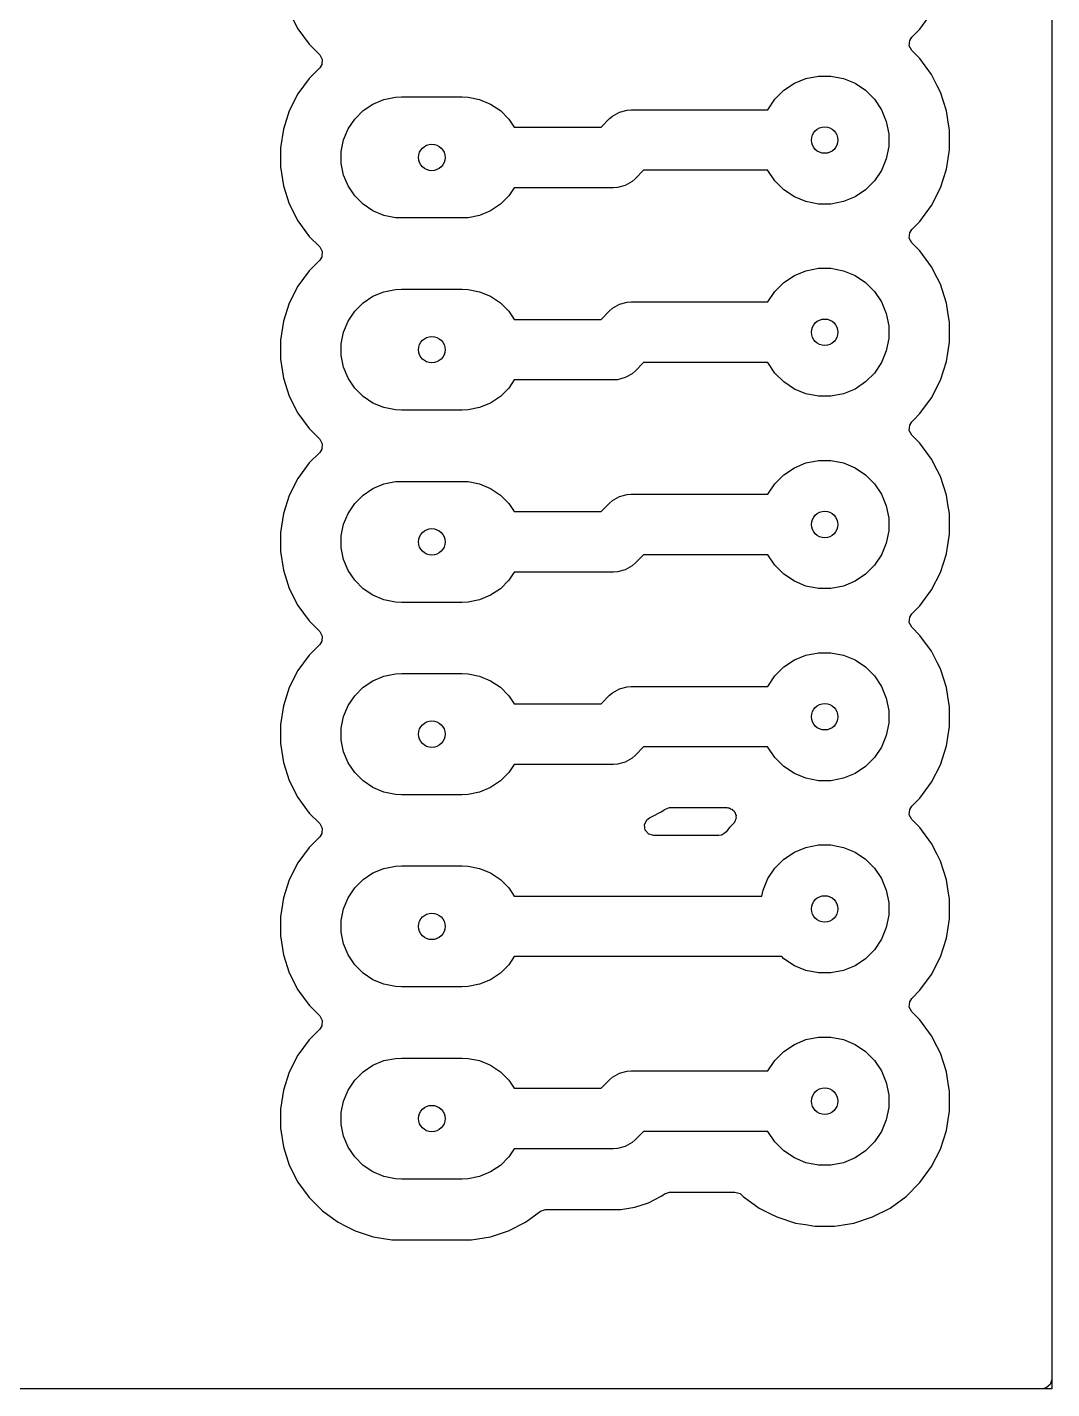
# Model space of a CAD drawing. Extents: x 109.5 to 137, y -107 to -69.5.
# Drawn here: x 123.47 to 137, y -107 to -89.01 of the extents above; entities that cross this region are included whole.
import ezdxf

# ---------------------------------------------------------------- set-up
doc = ezdxf.new("R2010")
doc.units = 0
doc.layers.add('BLACK', color=7, linetype='CONTINUOUS')

msp = doc.modelspace()

# ---------------------------------------------------------------- linework, layer by layer
at = {"layer": 'BLACK', "linetype": 'CONTINUOUS'}
for p, q in [((137, -69.5), (137, -107)), ((137, -69.624), (137, -106.876)), ((126.92676, -88.804383), (127.041132, -89.028848)), ((135.258931, -89.035229), (135.411634, -88.825051)), ((127.041132, -89.028848), (127.189201, -89.232649)), ((135.188473, -89.105687), (135.258931, -89.035229)), ((127.189201, -89.232649), (127.189205, -89.232654)), ((127.189205, -89.232654), (127.32887, -89.372319)), ((135.118356, -89.256358), (135.12334, -89.186666)), ((135.12334, -89.186666), (135.151841, -89.142319)), ((135.151841, -89.142319), (135.188473, -89.105687)), ((127.32887, -89.372319), (127.362355, -89.433642)), ((135.151841, -89.317681), (135.118356, -89.256358)), ((135.258931, -89.424771), (135.151841, -89.317681)), ((127.32887, -89.547681), (127.189205, -89.687345)), ((127.357371, -89.503334), (127.32887, -89.547681)), ((127.362355, -89.433642), (127.357371, -89.503334)), ((135.411634, -89.634949), (135.258931, -89.424771)), ((127.189201, -89.68735), (127.041132, -89.891151)), ((127.189205, -89.687345), (127.189201, -89.68735)), ((133.460766, -89.842941), (133.599313, -89.750367)), ((133.599313, -89.750367), (133.753258, -89.686601)), ((133.753258, -89.686601), (133.916685, -89.654093)), ((133.916685, -89.654093), (134.083315, -89.654093)), ((134.083315, -89.654093), (134.246742, -89.686601)), ((134.246742, -89.686601), (134.400687, -89.750367)), ((134.400687, -89.750367), (134.539234, -89.842941)), ((135.486787, -89.782445), (135.411634, -89.634949)), ((127.041132, -89.891151), (126.92676, -90.115616)), ((128.177772, -89.964448), (128.331586, -89.933852)), ((128.331586, -89.933852), (128.41, -89.93)), ((128.41, -89.93), (129.21, -89.93)), ((129.21, -89.93), (129.288414, -89.933852)), ((129.288414, -89.933852), (129.442228, -89.964448)), ((133.342941, -89.960766), (133.460766, -89.842941)), ((134.539234, -89.842941), (134.657059, -89.960766)), ((135.529577, -89.866423), (135.486787, -89.782445)), ((135.529577, -89.866425), (135.529577, -89.866423)), ((135.529579, -89.866428), (135.529577, -89.866425)), ((135.60986, -90.113507), (135.529579, -89.866428)), ((126.92676, -90.115616), (126.84891, -90.355214)), ((127.791592, -90.222485), (127.902485, -90.111592)), ((127.902485, -90.111592), (128.032883, -90.024463)), ((128.032883, -90.024463), (128.177772, -89.964448)), ((129.442228, -89.964448), (129.587117, -90.024463)), ((129.587117, -90.024463), (129.717515, -90.111592)), ((129.717515, -90.111592), (129.828408, -90.222485)), ((131.198195, -90.182659), (131.288626, -90.130448)), ((131.288626, -90.130448), (131.38949, -90.103422)), ((131.38949, -90.103422), (131.4417, -90.1)), ((131.4417, -90.1), (133.250082, -90.1)), ((133.250082, -90.1), (133.250367, -90.099313)), ((133.250367, -90.099313), (133.342941, -89.960766)), ((134.657059, -89.960766), (134.749633, -90.099313)), ((134.749633, -90.099313), (134.813399, -90.253258)), ((135.628947, -90.234021), (135.60986, -90.113507)), ((127.704463, -90.352883), (127.791592, -90.222485)), ((129.828408, -90.222485), (129.900247, -90.33)), ((131.046014, -90.33), (131.158857, -90.217157)), ((131.158857, -90.217157), (131.198195, -90.182659)), ((134.813399, -90.253258), (134.845907, -90.416685)), ((135.6505, -90.370097), (135.628947, -90.234021)), ((126.84891, -90.355214), (126.8095, -90.604038)), ((127.644448, -90.497772), (127.704463, -90.352883)), ((129.900247, -90.33), (131.046014, -90.33)), ((134.845907, -90.416685), (134.845907, -90.583315)), ((135.6505, -90.629902), (135.6505, -90.370097)), ((126.8095, -90.604038), (126.8095, -90.855961)), ((127.613852, -90.651586), (127.644448, -90.497772)), ((127.613852, -90.808414), (127.613852, -90.651586)), ((134.845907, -90.583315), (134.813399, -90.746742)), ((135.632539, -90.743298), (135.6505, -90.629902)), ((127.644448, -90.962228), (127.613852, -90.808414)), ((134.813399, -90.746742), (134.749633, -90.900687)), ((135.60986, -90.886493), (135.632539, -90.743298)), ((126.8095, -90.855961), (126.84891, -91.104785)), ((127.704463, -91.107117), (127.644448, -90.962228)), ((131.494543, -91.012843), (131.455205, -91.047341)), ((131.607386, -90.9), (131.494543, -91.012843)), ((133.250082, -90.9), (131.607386, -90.9)), ((133.250367, -90.900687), (133.250082, -90.9)), ((133.342941, -91.039234), (133.250367, -90.900687)), ((134.749633, -90.900687), (134.657059, -91.039234)), ((135.529579, -91.133572), (135.60986, -90.886493)), ((126.84891, -91.104785), (126.92676, -91.344383)), ((127.791592, -91.237515), (127.704463, -91.107117)), ((129.900247, -91.13), (129.828408, -91.237515)), ((131.2117, -91.13), (129.900247, -91.13)), ((131.26391, -91.126578), (131.2117, -91.13)), ((131.364774, -91.099552), (131.26391, -91.126578)), ((131.455205, -91.047341), (131.364774, -91.099552)), ((133.460766, -91.157059), (133.342941, -91.039234)), ((133.599313, -91.249633), (133.460766, -91.157059)), ((134.539234, -91.157059), (134.400687, -91.249633)), ((134.657059, -91.039234), (134.539234, -91.157059)), ((135.411634, -91.365051), (135.529579, -91.133572)), ((126.92676, -91.344383), (127.041132, -91.568848)), ((127.902485, -91.348408), (127.791592, -91.237515)), ((128.032883, -91.435537), (127.902485, -91.348408)), ((129.717515, -91.348408), (129.587117, -91.435537)), ((129.828408, -91.237515), (129.717515, -91.348408)), ((133.753258, -91.313399), (133.599313, -91.249633)), ((133.916685, -91.345907), (133.753258, -91.313399)), ((134.083315, -91.345907), (133.916685, -91.345907)), ((134.246742, -91.313399), (134.083315, -91.345907)), ((134.400687, -91.249633), (134.246742, -91.313399)), ((135.258931, -91.575229), (135.411634, -91.365051)), ((127.041132, -91.568848), (127.189201, -91.772649)), ((128.177772, -91.495552), (128.032883, -91.435537)), ((128.331586, -91.526148), (128.177772, -91.495552)), ((128.41, -91.53), (128.331586, -91.526148)), ((129.21, -91.53), (128.41, -91.53)), ((129.288414, -91.526148), (129.21, -91.53)), ((129.442228, -91.495552), (129.288414, -91.526148)), ((129.587117, -91.435537), (129.442228, -91.495552)), ((135.118356, -91.796358), (135.12334, -91.726666)), ((135.12334, -91.726666), (135.151841, -91.682319)), ((135.151841, -91.682319), (135.186423, -91.647737)), ((135.186423, -91.647737), (135.258931, -91.575229)), ((127.189201, -91.772649), (127.189205, -91.772654)), ((127.189205, -91.772654), (127.32887, -91.912319)), ((127.32887, -91.912319), (127.362355, -91.973642)), ((135.151841, -91.857681), (135.118356, -91.796358)), ((135.258931, -91.964771), (135.151841, -91.857681)), ((127.32887, -92.087681), (127.189205, -92.227345)), ((127.357371, -92.043334), (127.32887, -92.087681)), ((127.362355, -91.973642), (127.357371, -92.043334)), ((135.411634, -92.174949), (135.258931, -91.964771)), ((127.189201, -92.22735), (127.041132, -92.431151)), ((127.189205, -92.227345), (127.189201, -92.22735)), ((133.460766, -92.382941), (133.599313, -92.290367)), ((133.599313, -92.290367), (133.753258, -92.226601)), ((133.753258, -92.226601), (133.916685, -92.194093)), ((133.916685, -92.194093), (134.083315, -92.194093)), ((134.083315, -92.194093), (134.246742, -92.226601)), ((134.246742, -92.226601), (134.400687, -92.290367)), ((134.400687, -92.290367), (134.539234, -92.382941)), ((135.486787, -92.322445), (135.411634, -92.174949)), ((127.041132, -92.431151), (126.92676, -92.655616)), ((128.331586, -92.473852), (128.41, -92.47)), ((128.41, -92.47), (129.21, -92.47)), ((129.21, -92.47), (129.288414, -92.473852)), ((133.342941, -92.500766), (133.460766, -92.382941)), ((134.539234, -92.382941), (134.657059, -92.500766)), ((135.529577, -92.406423), (135.486787, -92.322445)), ((135.529577, -92.406425), (135.529577, -92.406423)), ((135.529579, -92.406428), (135.529577, -92.406425)), ((135.60986, -92.653507), (135.529579, -92.406428)), ((127.902485, -92.651592), (128.032883, -92.564463)), ((128.032883, -92.564463), (128.177772, -92.504448)), ((128.177772, -92.504448), (128.331586, -92.473852)), ((129.288414, -92.473852), (129.442228, -92.504448)), ((129.442228, -92.504448), (129.587117, -92.564463)), ((129.587117, -92.564463), (129.717515, -92.651592)), ((131.288626, -92.670448), (131.38949, -92.643422)), ((131.38949, -92.643422), (131.4417, -92.64)), ((131.4417, -92.64), (133.250082, -92.64)), ((133.250082, -92.64), (133.250367, -92.639313)), ((133.250367, -92.639313), (133.342941, -92.500766)), ((134.657059, -92.500766), (134.749633, -92.639313)), ((134.749633, -92.639313), (134.813399, -92.793258)), ((126.92676, -92.655616), (126.84891, -92.895214)), ((127.704463, -92.892883), (127.791592, -92.762485)), ((127.791592, -92.762485), (127.902485, -92.651592)), ((129.717515, -92.651592), (129.828408, -92.762485)), ((129.828408, -92.762485), (129.900247, -92.87)), ((131.046014, -92.87), (131.158857, -92.757157)), ((131.158857, -92.757157), (131.198195, -92.722659)), ((131.198195, -92.722659), (131.288626, -92.670448)), ((134.813399, -92.793258), (134.845907, -92.956685)), ((135.628947, -92.774021), (135.60986, -92.653507)), ((135.6505, -92.910097), (135.628947, -92.774021)), ((126.84891, -92.895214), (126.8095, -93.144038)), ((127.644448, -93.037772), (127.704463, -92.892883)), ((129.900247, -92.87), (131.046014, -92.87)), ((134.845907, -92.956685), (134.845907, -93.123315)), ((135.6505, -93.169902), (135.6505, -92.910097)), ((126.8095, -93.144038), (126.8095, -93.395961)), ((127.613852, -93.191586), (127.644448, -93.037772)), ((134.845907, -93.123315), (134.813399, -93.286742)), ((135.632539, -93.283298), (135.6505, -93.169902)), ((127.613852, -93.348414), (127.613852, -93.191586)), ((127.644448, -93.502228), (127.613852, -93.348414)), ((134.813399, -93.286742), (134.749633, -93.440687)), ((135.60986, -93.426493), (135.632539, -93.283298)), ((126.8095, -93.395961), (126.84891, -93.644785)), ((127.704463, -93.647117), (127.644448, -93.502228)), ((131.607386, -93.44), (131.494543, -93.552843)), ((133.250082, -93.44), (131.607386, -93.44)), ((133.250367, -93.440687), (133.250082, -93.44)), ((133.342941, -93.579234), (133.250367, -93.440687)), ((134.749633, -93.440687), (134.657059, -93.579234)), ((135.529579, -93.673572), (135.60986, -93.426493)), ((126.84891, -93.644785), (126.92676, -93.884383)), ((127.791592, -93.777515), (127.704463, -93.647117)), ((129.900247, -93.67), (129.828408, -93.777515)), ((131.2117, -93.67), (129.900247, -93.67)), ((131.26391, -93.666578), (131.2117, -93.67)), ((131.364774, -93.639552), (131.26391, -93.666578)), ((131.455205, -93.587341), (131.364774, -93.639552)), ((131.494543, -93.552843), (131.455205, -93.587341)), ((133.460766, -93.697059), (133.342941, -93.579234)), ((133.599313, -93.789633), (133.460766, -93.697059)), ((134.539234, -93.697059), (134.400687, -93.789633)), ((134.657059, -93.579234), (134.539234, -93.697059)), ((135.411634, -93.905051), (135.529579, -93.673572)), ((126.92676, -93.884383), (127.041132, -94.108848)), ((127.902485, -93.888408), (127.791592, -93.777515)), ((128.032883, -93.975537), (127.902485, -93.888408)), ((129.717515, -93.888408), (129.587117, -93.975537)), ((129.828408, -93.777515), (129.717515, -93.888408)), ((133.753258, -93.853399), (133.599313, -93.789633)), ((133.916685, -93.885907), (133.753258, -93.853399)), ((134.083315, -93.885907), (133.916685, -93.885907)), ((134.246742, -93.853399), (134.083315, -93.885907)), ((134.400687, -93.789633), (134.246742, -93.853399)), ((135.258931, -94.115229), (135.411634, -93.905051)), ((128.177772, -94.035552), (128.032883, -93.975537)), ((128.331586, -94.066148), (128.177772, -94.035552)), ((128.41, -94.07), (128.331586, -94.066148)), ((129.21, -94.07), (128.41, -94.07)), ((129.288414, -94.066148), (129.21, -94.07)), ((129.442228, -94.035552), (129.288414, -94.066148)), ((129.587117, -93.975537), (129.442228, -94.035552)), ((127.041132, -94.108848), (127.189201, -94.312649)), ((135.118356, -94.336358), (135.12334, -94.266666)), ((135.12334, -94.266666), (135.151841, -94.222319)), ((135.151841, -94.222319), (135.174638, -94.199522)), ((135.174638, -94.199522), (135.258931, -94.115229)), ((127.189201, -94.312649), (127.189205, -94.312654)), ((127.189205, -94.312654), (127.32887, -94.452319)), ((135.151841, -94.397681), (135.118356, -94.336358)), ((135.258931, -94.504771), (135.151841, -94.397681)), ((127.32887, -94.627681), (127.189205, -94.767345)), ((127.32887, -94.452319), (127.362355, -94.513642)), ((127.357371, -94.583334), (127.32887, -94.627681)), ((127.362355, -94.513642), (127.357371, -94.583334)), ((135.411634, -94.714949), (135.258931, -94.504771)), ((127.189201, -94.76735), (127.041132, -94.971151)), ((127.189205, -94.767345), (127.189201, -94.76735)), ((133.599313, -94.830367), (133.753258, -94.766601)), ((133.753258, -94.766601), (133.916685, -94.734093)), ((133.916685, -94.734093), (134.083315, -94.734093)), ((134.083315, -94.734093), (134.246742, -94.766601)), ((134.246742, -94.766601), (134.400687, -94.830367)), ((135.486787, -94.862445), (135.411634, -94.714949)), ((127.041132, -94.971151), (126.92676, -95.195616)), ((133.342941, -95.040766), (133.460766, -94.922941)), ((133.460766, -94.922941), (133.599313, -94.830367)), ((134.400687, -94.830367), (134.539234, -94.922941)), ((134.539234, -94.922941), (134.657059, -95.040766)), ((135.529577, -94.946423), (135.486787, -94.862445)), ((135.529577, -94.946425), (135.529577, -94.946423)), ((135.529579, -94.946428), (135.529577, -94.946425)), ((135.60986, -95.193507), (135.529579, -94.946428)), ((127.902485, -95.191592), (128.032883, -95.104463)), ((128.032883, -95.104463), (128.177772, -95.044448)), ((128.177772, -95.044448), (128.331586, -95.013852)), ((128.331586, -95.013852), (128.41, -95.01)), ((128.41, -95.01), (129.21, -95.01)), ((129.21, -95.01), (129.288414, -95.013852)), ((129.288414, -95.013852), (129.442228, -95.044448)), ((129.442228, -95.044448), (129.587117, -95.104463)), ((129.587117, -95.104463), (129.717515, -95.191592)), ((133.250367, -95.179313), (133.342941, -95.040766)), ((134.657059, -95.040766), (134.749633, -95.179313)), ((126.92676, -95.195616), (126.84891, -95.435214)), ((127.704463, -95.432883), (127.791592, -95.302485)), ((127.791592, -95.302485), (127.902485, -95.191592)), ((129.717515, -95.191592), (129.828408, -95.302485)), ((129.828408, -95.302485), (129.900247, -95.41)), ((131.046014, -95.41), (131.158857, -95.297157)), ((131.158857, -95.297157), (131.198195, -95.262659)), ((131.198195, -95.262659), (131.288626, -95.210448)), ((131.288626, -95.210448), (131.38949, -95.183422)), ((131.38949, -95.183422), (131.4417, -95.18)), ((131.4417, -95.18), (133.250082, -95.18)), ((133.250082, -95.18), (133.250367, -95.179313)), ((134.749633, -95.179313), (134.813399, -95.333258)), ((134.813399, -95.333258), (134.845907, -95.496685)), ((135.628947, -95.314021), (135.60986, -95.193507)), ((135.648143, -95.435214), (135.628947, -95.314021)), ((126.84891, -95.435214), (126.8095, -95.684038)), ((127.644448, -95.577772), (127.704463, -95.432883)), ((129.900247, -95.41), (131.046014, -95.41)), ((134.845907, -95.496685), (134.845907, -95.663315)), ((135.6505, -95.450097), (135.648143, -95.435214)), ((135.6505, -95.709902), (135.6505, -95.450097)), ((126.8095, -95.684038), (126.8095, -95.935961)), ((127.613852, -95.731586), (127.644448, -95.577772)), ((134.845907, -95.663315), (134.813399, -95.826742)), ((127.613852, -95.888414), (127.613852, -95.731586)), ((127.644448, -96.042228), (127.613852, -95.888414)), ((134.813399, -95.826742), (134.749633, -95.980687)), ((135.610192, -95.964394), (135.632539, -95.823298)), ((135.632539, -95.823298), (135.6505, -95.709902)), ((126.8095, -95.935961), (126.84891, -96.184785)), ((127.704463, -96.187117), (127.644448, -96.042228)), ((131.607386, -95.98), (131.494543, -96.092843)), ((133.250082, -95.98), (131.607386, -95.98)), ((133.250367, -95.980687), (133.250082, -95.98)), ((133.342941, -96.119234), (133.250367, -95.980687)), ((134.749633, -95.980687), (134.657059, -96.119234)), ((135.529579, -96.213572), (135.60986, -95.966493)), ((135.60986, -95.966493), (135.610192, -95.964394)), ((126.84891, -96.184785), (126.92676, -96.424383)), ((127.791592, -96.317515), (127.704463, -96.187117)), ((129.900247, -96.21), (129.828408, -96.317515)), ((131.2117, -96.21), (129.900247, -96.21)), ((131.26391, -96.206578), (131.2117, -96.21)), ((131.364774, -96.179552), (131.26391, -96.206578)), ((131.455205, -96.127341), (131.364774, -96.179552)), ((131.494543, -96.092843), (131.455205, -96.127341)), ((133.460766, -96.237059), (133.342941, -96.119234)), ((133.599313, -96.329633), (133.460766, -96.237059)), ((134.539234, -96.237059), (134.400687, -96.329633)), ((134.657059, -96.119234), (134.539234, -96.237059)), ((135.411634, -96.445051), (135.529579, -96.213572)), ((126.92676, -96.424383), (127.041132, -96.648848)), ((127.902485, -96.428408), (127.791592, -96.317515)), ((128.032883, -96.515537), (127.902485, -96.428408)), ((129.717515, -96.428408), (129.587117, -96.515537)), ((129.828408, -96.317515), (129.717515, -96.428408)), ((133.753258, -96.393399), (133.599313, -96.329633)), ((133.916685, -96.425907), (133.753258, -96.393399)), ((134.083315, -96.425907), (133.916685, -96.425907)), ((134.246742, -96.393399), (134.083315, -96.425907)), ((134.400687, -96.329633), (134.246742, -96.393399)), ((128.177772, -96.575552), (128.032883, -96.515537)), ((128.331586, -96.606148), (128.177772, -96.575552)), ((128.41, -96.61), (128.331586, -96.606148)), ((129.288414, -96.606148), (129.21, -96.61)), ((129.442228, -96.575552), (129.288414, -96.606148)), ((129.587117, -96.515537), (129.442228, -96.575552)), ((135.258931, -96.655229), (135.411634, -96.445051)), ((127.041132, -96.648848), (127.189201, -96.852649)), ((129.21, -96.61), (128.41, -96.61)), ((135.12334, -96.806666), (135.151841, -96.762319)), ((135.151841, -96.762319), (135.258931, -96.655229)), ((127.189201, -96.852649), (127.189205, -96.852654)), ((127.189205, -96.852654), (127.32887, -96.992319)), ((135.118356, -96.876358), (135.12334, -96.806666)), ((135.151841, -96.937681), (135.118356, -96.876358)), ((135.258931, -97.044771), (135.151841, -96.937681)), ((127.32887, -96.992319), (127.362355, -97.053642)), ((127.357371, -97.123334), (127.32887, -97.167681)), ((127.362355, -97.053642), (127.357371, -97.123334)), ((135.411634, -97.254949), (135.258931, -97.044771)), ((127.189201, -97.30735), (127.041132, -97.511151)), ((127.189205, -97.307345), (127.189201, -97.30735)), ((127.32887, -97.167681), (127.189205, -97.307345)), ((133.599313, -97.370367), (133.753258, -97.306601)), ((133.753258, -97.306601), (133.916685, -97.274093)), ((133.916685, -97.274093), (134.083315, -97.274093)), ((134.083315, -97.274093), (134.246742, -97.306601)), ((134.246742, -97.306601), (134.400687, -97.370367)), ((135.486787, -97.402445), (135.411634, -97.254949)), ((133.342941, -97.580766), (133.460766, -97.462941)), ((133.460766, -97.462941), (133.599313, -97.370367)), ((134.400687, -97.370367), (134.539234, -97.462941)), ((134.539234, -97.462941), (134.657059, -97.580766)), ((135.529577, -97.486423), (135.486787, -97.402445)), ((135.529577, -97.486425), (135.529577, -97.486423)), ((135.529579, -97.486428), (135.529577, -97.486425)), ((135.60986, -97.733507), (135.529579, -97.486428)), ((127.041132, -97.511151), (126.92676, -97.735616)), ((127.902485, -97.731592), (128.032883, -97.644463)), ((128.032883, -97.644463), (128.177772, -97.584448)), ((128.177772, -97.584448), (128.331586, -97.553852)), ((128.331586, -97.553852), (128.41, -97.55)), ((128.41, -97.55), (129.21, -97.55)), ((129.21, -97.55), (129.288414, -97.553852)), ((129.288414, -97.553852), (129.442228, -97.584448)), ((129.442228, -97.584448), (129.587117, -97.644463)), ((129.587117, -97.644463), (129.717515, -97.731592)), ((133.250367, -97.719313), (133.342941, -97.580766)), ((134.657059, -97.580766), (134.749633, -97.719313)), ((126.92676, -97.735616), (126.84891, -97.975214)), ((127.704463, -97.972883), (127.791592, -97.842485)), ((127.791592, -97.842485), (127.902485, -97.731592)), ((129.717515, -97.731592), (129.828408, -97.842485)), ((129.828408, -97.842485), (129.900247, -97.95)), ((131.046014, -97.95), (131.158857, -97.837157)), ((131.158857, -97.837157), (131.198195, -97.802659)), ((131.198195, -97.802659), (131.288626, -97.750448)), ((131.288626, -97.750448), (131.38949, -97.723422)), ((131.38949, -97.723422), (131.4417, -97.72)), ((131.4417, -97.72), (133.250082, -97.72)), ((133.250082, -97.72), (133.250367, -97.719313)), ((134.749633, -97.719313), (134.813399, -97.873258)), ((135.628464, -97.85097), (135.60986, -97.733507)), ((135.6505, -97.990097), (135.628464, -97.85097)), ((126.84891, -97.975214), (126.8095, -98.224038)), ((127.644448, -98.117772), (127.704463, -97.972883)), ((129.900247, -97.95), (131.046014, -97.95)), ((134.813399, -97.873258), (134.845907, -98.036685)), ((134.845907, -98.036685), (134.845907, -98.203315)), ((135.6505, -98.249902), (135.6505, -97.990097)), ((126.8095, -98.224038), (126.8095, -98.475961)), ((127.613852, -98.271586), (127.644448, -98.117772)), ((134.845907, -98.203315), (134.813399, -98.366742)), ((127.613852, -98.428414), (127.613852, -98.271586)), ((134.813399, -98.366742), (134.749633, -98.520687)), ((135.610192, -98.504394), (135.632539, -98.363298)), ((135.632539, -98.363298), (135.6505, -98.249902)), ((126.8095, -98.475961), (126.84891, -98.724785)), ((127.644448, -98.582228), (127.613852, -98.428414)), ((127.704463, -98.727117), (127.644448, -98.582228)), ((131.607386, -98.52), (131.494543, -98.632843)), ((133.250082, -98.52), (131.607386, -98.52)), ((133.250367, -98.520687), (133.250082, -98.52)), ((133.342941, -98.659234), (133.250367, -98.520687)), ((134.749633, -98.520687), (134.657059, -98.659234)), ((135.529579, -98.753572), (135.60986, -98.506493)), ((135.60986, -98.506493), (135.610192, -98.504394)), ((126.84891, -98.724785), (126.92676, -98.964383)), ((127.791592, -98.857515), (127.704463, -98.727117)), ((129.900247, -98.75), (129.828408, -98.857515)), ((131.2117, -98.75), (129.900247, -98.75)), ((131.26391, -98.746578), (131.2117, -98.75)), ((131.364774, -98.719552), (131.26391, -98.746578)), ((131.455205, -98.667341), (131.364774, -98.719552)), ((131.494543, -98.632843), (131.455205, -98.667341)), ((133.460766, -98.777059), (133.342941, -98.659234)), ((134.657059, -98.659234), (134.539234, -98.777059)), ((135.411634, -98.985051), (135.529579, -98.753572)), ((127.902485, -98.968408), (127.791592, -98.857515)), ((129.828408, -98.857515), (129.717515, -98.968408)), ((133.599313, -98.869633), (133.460766, -98.777059)), ((133.753258, -98.933399), (133.599313, -98.869633)), ((133.916685, -98.965907), (133.753258, -98.933399)), ((134.246742, -98.933399), (134.083315, -98.965907)), ((134.400687, -98.869633), (134.246742, -98.933399)), ((134.539234, -98.777059), (134.400687, -98.869633)), ((126.92676, -98.964383), (127.041132, -99.188848)), ((128.032883, -99.055537), (127.902485, -98.968408)), ((128.177772, -99.115552), (128.032883, -99.055537)), ((128.331586, -99.146148), (128.177772, -99.115552)), ((129.442228, -99.115552), (129.288414, -99.146148)), ((129.587117, -99.055537), (129.442228, -99.115552)), ((129.717515, -98.968408), (129.587117, -99.055537)), ((134.083315, -98.965907), (133.916685, -98.965907)), ((135.258931, -99.195229), (135.411634, -98.985051)), ((127.041132, -99.188848), (127.189201, -99.392649)), ((128.41, -99.15), (128.331586, -99.146148)), ((129.21, -99.15), (128.41, -99.15)), ((129.288414, -99.146148), (129.21, -99.15)), ((135.12334, -99.346666), (135.151841, -99.302319)), ((135.151841, -99.302319), (135.258931, -99.195229)), ((127.189201, -99.392649), (127.189205, -99.392654)), ((127.189205, -99.392654), (127.32887, -99.532319)), ((131.620872, -99.547853), (131.649897, -99.484297)), ((131.649897, -99.484297), (131.687315, -99.455015)), ((131.687315, -99.455015), (131.712666, -99.442097)), ((131.712666, -99.442097), (131.840899, -99.37676)), ((131.840899, -99.37676), (131.861138, -99.362055)), ((131.861138, -99.362055), (131.88574, -99.344182)), ((131.88574, -99.344182), (131.951546, -99.320702)), ((131.951546, -99.320702), (131.958625, -99.3205)), ((131.958625, -99.3205), (132.705978, -99.3205)), ((132.705978, -99.3205), (132.722899, -99.325468)), ((132.722899, -99.325468), (132.740537, -99.325413)), ((132.740537, -99.325413), (132.755728, -99.335108)), ((132.755728, -99.335108), (132.773017, -99.340185)), ((132.773017, -99.340185), (132.784565, -99.353512)), ((132.784565, -99.353512), (132.799434, -99.363002)), ((132.799434, -99.363002), (132.806972, -99.379371)), ((132.806972, -99.379371), (132.818772, -99.392989)), ((132.818772, -99.392989), (132.821281, -99.410444)), ((132.821388, -99.478191), (132.818934, -99.495655)), ((132.821281, -99.410444), (132.82866, -99.426466)), ((132.828716, -99.462147), (132.821388, -99.478191)), ((132.82866, -99.426466), (132.826151, -99.444311)), ((132.826151, -99.444311), (132.828716, -99.462147)), ((135.118356, -99.416358), (135.12334, -99.346666)), ((135.151841, -99.477681), (135.118356, -99.416358)), ((135.258931, -99.584771), (135.151841, -99.477681)), ((127.32887, -99.532319), (127.362355, -99.593642)), ((127.357371, -99.663334), (127.32887, -99.707681)), ((127.362355, -99.593642), (127.357371, -99.663334)), ((131.630816, -99.617011), (131.620872, -99.547853)), ((131.676571, -99.669815), (131.630816, -99.617011)), ((132.670565, -99.662714), (132.646786, -99.681051)), ((132.695767, -99.646406), (132.670565, -99.662714)), ((132.699107, -99.642526), (132.695767, -99.646406)), ((132.741069, -99.584771), (132.699107, -99.642526)), ((132.79693, -99.528909), (132.741069, -99.584771)), ((132.799947, -99.525406), (132.79693, -99.528909)), ((132.818934, -99.495655), (132.799947, -99.525406)), ((135.411634, -99.794949), (135.258931, -99.584771)), ((127.189201, -99.84735), (127.041132, -100.051151)), ((127.189205, -99.847345), (127.189201, -99.84735)), ((127.32887, -99.707681), (127.189205, -99.847345)), ((131.74361, -99.6895), (131.676571, -99.669815)), ((132.601798, -99.6895), (131.74361, -99.6895)), ((132.637108, -99.684366), (132.601798, -99.6895)), ((132.641533, -99.681502), (132.637108, -99.684366)), ((132.646786, -99.681051), (132.641533, -99.681502)), ((133.599313, -99.910367), (133.753258, -99.846601)), ((133.753258, -99.846601), (133.916685, -99.814093)), ((133.916685, -99.814093), (134.083315, -99.814093)), ((134.083315, -99.814093), (134.246742, -99.846601)), ((134.246742, -99.846601), (134.400687, -99.910367)), ((135.486787, -99.942445), (135.411634, -99.794949)), ((133.342941, -100.120766), (133.460766, -100.002941)), ((133.460766, -100.002941), (133.599313, -99.910367)), ((134.400687, -99.910367), (134.539234, -100.002941)), ((134.539234, -100.002941), (134.657059, -100.120766)), ((135.529577, -100.026423), (135.486787, -99.942445)), ((135.529577, -100.026425), (135.529577, -100.026423)), ((135.529579, -100.026428), (135.529577, -100.026425)), ((135.60986, -100.273507), (135.529579, -100.026428)), ((127.041132, -100.051151), (126.92676, -100.275616)), ((127.902485, -100.271592), (128.032883, -100.184463)), ((128.032883, -100.184463), (128.177772, -100.124448)), ((128.177772, -100.124448), (128.331586, -100.093852)), ((128.331586, -100.093852), (128.41, -100.09)), ((128.41, -100.09), (129.21, -100.09)), ((129.21, -100.09), (129.288414, -100.093852)), ((129.288414, -100.093852), (129.442228, -100.124448)), ((129.442228, -100.124448), (129.587117, -100.184463)), ((129.587117, -100.184463), (129.717515, -100.271592)), ((133.250367, -100.259313), (133.342941, -100.120766)), ((134.657059, -100.120766), (134.749633, -100.259313)), ((126.92676, -100.275616), (126.84891, -100.515214)), ((127.704463, -100.512883), (127.791592, -100.382485)), ((127.791592, -100.382485), (127.902485, -100.271592)), ((129.717515, -100.271592), (129.828408, -100.382485)), ((129.828408, -100.382485), (129.900247, -100.49)), ((133.186601, -100.413258), (133.250367, -100.259313)), ((134.749633, -100.259313), (134.813399, -100.413258)), ((135.628947, -100.394021), (135.60986, -100.273507)), ((126.84891, -100.515214), (126.8095, -100.764038)), ((127.644448, -100.657772), (127.704463, -100.512883)), ((129.900247, -100.49), (133.171336, -100.49)), ((133.171336, -100.49), (133.186601, -100.413258)), ((134.813399, -100.413258), (134.845907, -100.576685)), ((135.6505, -100.530097), (135.628947, -100.394021)), ((135.6505, -100.789902), (135.6505, -100.530097)), ((127.613852, -100.811586), (127.644448, -100.657772)), ((134.845907, -100.743315), (134.813399, -100.906742)), ((134.845907, -100.576685), (134.845907, -100.743315)), ((126.8095, -100.764038), (126.8095, -101.015961)), ((127.613852, -100.968414), (127.613852, -100.811586)), ((134.813399, -100.906742), (134.749633, -101.060687)), ((135.60986, -101.046493), (135.632539, -100.903298)), ((135.632539, -100.903298), (135.6505, -100.789902)), ((126.8095, -101.015961), (126.84891, -101.264785)), ((127.644448, -101.122228), (127.613852, -100.968414)), ((134.749633, -101.060687), (134.657059, -101.199234)), ((135.529579, -101.293572), (135.60986, -101.046493)), ((126.84891, -101.264785), (126.92676, -101.504383)), ((127.704463, -101.267117), (127.644448, -101.122228)), ((127.791592, -101.397515), (127.704463, -101.267117)), ((134.657059, -101.199234), (134.539234, -101.317059)), ((127.902485, -101.508408), (127.791592, -101.397515)), ((129.828408, -101.397515), (129.717515, -101.508408)), ((129.900247, -101.29), (129.828408, -101.397515)), ((133.433707, -101.29), (129.900247, -101.29)), ((133.460766, -101.317059), (133.433707, -101.29)), ((133.599313, -101.409633), (133.460766, -101.317059)), ((133.753258, -101.473399), (133.599313, -101.409633)), ((134.400687, -101.409633), (134.246742, -101.473399)), ((134.539234, -101.317059), (134.400687, -101.409633)), ((135.411634, -101.525051), (135.529579, -101.293572)), ((126.92676, -101.504383), (127.041132, -101.728848)), ((128.032883, -101.595537), (127.902485, -101.508408)), ((128.177772, -101.655552), (128.032883, -101.595537)), ((129.587117, -101.595537), (129.442228, -101.655552)), ((129.717515, -101.508408), (129.587117, -101.595537)), ((133.916685, -101.505907), (133.753258, -101.473399)), ((134.083315, -101.505907), (133.916685, -101.505907)), ((134.246742, -101.473399), (134.083315, -101.505907)), ((135.258931, -101.735229), (135.411634, -101.525051)), ((127.041132, -101.728848), (127.189201, -101.932649)), ((128.331586, -101.686148), (128.177772, -101.655552)), ((128.41, -101.69), (128.331586, -101.686148)), ((129.21, -101.69), (128.41, -101.69)), ((129.288414, -101.686148), (129.21, -101.69)), ((129.442228, -101.655552), (129.288414, -101.686148)), ((135.151841, -101.842319), (135.258931, -101.735229)), ((127.189201, -101.932649), (127.189205, -101.932654)), ((127.189205, -101.932654), (127.32887, -102.072319)), ((135.118356, -101.956358), (135.12334, -101.886666)), ((135.151841, -102.017681), (135.118356, -101.956358)), ((135.12334, -101.886666), (135.151841, -101.842319)), ((127.32887, -102.072319), (127.362355, -102.133642)), ((127.362355, -102.133642), (127.357371, -102.203334)), ((135.258931, -102.124771), (135.151841, -102.017681)), ((135.411634, -102.334949), (135.258931, -102.124771)), ((127.32887, -102.247681), (127.189205, -102.387345)), ((127.357371, -102.203334), (127.32887, -102.247681)), ((133.753258, -102.386601), (133.916685, -102.354093)), ((133.916685, -102.354093), (134.083315, -102.354093)), ((134.083315, -102.354093), (134.246742, -102.386601)), ((135.486787, -102.482445), (135.411634, -102.334949)), ((127.189201, -102.38735), (127.041132, -102.591151)), ((127.189205, -102.387345), (127.189201, -102.38735)), ((133.342941, -102.660766), (133.460766, -102.542941)), ((133.460766, -102.542941), (133.599313, -102.450367)), ((133.599313, -102.450367), (133.753258, -102.386601)), ((134.246742, -102.386601), (134.400687, -102.450367)), ((134.400687, -102.450367), (134.539234, -102.542941)), ((134.539234, -102.542941), (134.657059, -102.660766)), ((135.529577, -102.566423), (135.486787, -102.482445)), ((127.041132, -102.591151), (126.92676, -102.815616)), ((127.902485, -102.811592), (128.032883, -102.724463)), ((128.032883, -102.724463), (128.177772, -102.664448)), ((128.177772, -102.664448), (128.331586, -102.633852)), ((128.331586, -102.633852), (128.41, -102.63)), ((128.41, -102.63), (129.21, -102.63)), ((129.21, -102.63), (129.288414, -102.633852)), ((129.288414, -102.633852), (129.442228, -102.664448)), ((129.442228, -102.664448), (129.587117, -102.724463)), ((129.587117, -102.724463), (129.717515, -102.811592)), ((133.250367, -102.799313), (133.342941, -102.660766)), ((134.657059, -102.660766), (134.749633, -102.799313)), ((135.529577, -102.566425), (135.529577, -102.566423)), ((135.529579, -102.566428), (135.529577, -102.566425)), ((135.60986, -102.813507), (135.529579, -102.566428)), ((126.92676, -102.815616), (126.84891, -103.055214)), ((127.791592, -102.922485), (127.902485, -102.811592)), ((129.717515, -102.811592), (129.828408, -102.922485)), ((131.158857, -102.917157), (131.198195, -102.882659)), ((131.198195, -102.882659), (131.288626, -102.830448)), ((131.288626, -102.830448), (131.38949, -102.803422)), ((131.38949, -102.803422), (131.4417, -102.8)), ((131.4417, -102.8), (133.250082, -102.8)), ((133.250082, -102.8), (133.250367, -102.799313)), ((134.749633, -102.799313), (134.813399, -102.953258)), ((135.628947, -102.934021), (135.60986, -102.813507)), ((126.84891, -103.055214), (126.8095, -103.304038)), ((127.644448, -103.197772), (127.704463, -103.052883)), ((127.704463, -103.052883), (127.791592, -102.922485)), ((129.828408, -102.922485), (129.900247, -103.03)), ((129.900247, -103.03), (131.046014, -103.03)), ((131.046014, -103.03), (131.158857, -102.917157)), ((134.813399, -102.953258), (134.845907, -103.116685)), ((135.6505, -103.070097), (135.628947, -102.934021)), ((135.6505, -103.329902), (135.6505, -103.070097)), ((127.613852, -103.351586), (127.644448, -103.197772)), ((134.845907, -103.116685), (134.845907, -103.283315)), ((126.8095, -103.304038), (126.8095, -103.555961)), ((127.613852, -103.508414), (127.613852, -103.351586)), ((134.845907, -103.283315), (134.813399, -103.446742)), ((135.60986, -103.586493), (135.632539, -103.443298)), ((135.632539, -103.443298), (135.6505, -103.329902)), ((126.8095, -103.555961), (126.84891, -103.804785)), ((127.644448, -103.662228), (127.613852, -103.508414)), ((131.607386, -103.6), (131.494543, -103.712843)), ((133.250082, -103.6), (131.607386, -103.6)), ((133.250367, -103.600687), (133.250082, -103.6)), ((133.342941, -103.739234), (133.250367, -103.600687)), ((134.749633, -103.600687), (134.657059, -103.739234)), ((134.813399, -103.446742), (134.749633, -103.600687)), ((135.529579, -103.833572), (135.60986, -103.586493)), ((126.84891, -103.804785), (126.92676, -104.044383)), ((127.704463, -103.807117), (127.644448, -103.662228)), ((131.364774, -103.799552), (131.26391, -103.826578)), ((131.455205, -103.747341), (131.364774, -103.799552)), ((131.494543, -103.712843), (131.455205, -103.747341)), ((133.460766, -103.857059), (133.342941, -103.739234)), ((134.657059, -103.739234), (134.539234, -103.857059)), ((127.791592, -103.937515), (127.704463, -103.807117)), ((127.902485, -104.048408), (127.791592, -103.937515)), ((129.828408, -103.937515), (129.717515, -104.048408)), ((129.900247, -103.83), (129.828408, -103.937515)), ((131.2117, -103.83), (129.900247, -103.83)), ((131.26391, -103.826578), (131.2117, -103.83)), ((133.599313, -103.949633), (133.460766, -103.857059)), ((133.753258, -104.013399), (133.599313, -103.949633)), ((134.400687, -103.949633), (134.246742, -104.013399)), ((134.539234, -103.857059), (134.400687, -103.949633)), ((135.411634, -104.065051), (135.529579, -103.833572)), ((126.92676, -104.044383), (127.041132, -104.268848)), ((128.032883, -104.135537), (127.902485, -104.048408)), ((128.177772, -104.195552), (128.032883, -104.135537)), ((129.587117, -104.135537), (129.442228, -104.195552)), ((129.717515, -104.048408), (129.587117, -104.135537)), ((133.916685, -104.045907), (133.753258, -104.013399)), ((134.083315, -104.045907), (133.916685, -104.045907)), ((134.246742, -104.013399), (134.083315, -104.045907)), ((135.258931, -104.275229), (135.411634, -104.065051)), ((127.041132, -104.268848), (127.189201, -104.472649)), ((128.331586, -104.226148), (128.177772, -104.195552)), ((128.41, -104.23), (128.331586, -104.226148)), ((129.21, -104.23), (128.41, -104.23)), ((129.288414, -104.226148), (129.21, -104.23)), ((129.442228, -104.195552), (129.288414, -104.226148)), ((135.075229, -104.458931), (135.258931, -104.275229)), ((127.189201, -104.472649), (127.189205, -104.472654)), ((127.189205, -104.472654), (127.367345, -104.650794)), ((131.672532, -104.542547), (131.840899, -104.45676)), ((131.840899, -104.45676), (131.861138, -104.442055)), ((131.861138, -104.442055), (131.88574, -104.424182)), ((131.88574, -104.424182), (131.951546, -104.400702)), ((131.951546, -104.400702), (131.958625, -104.4005)), ((131.958625, -104.4005), (132.814978, -104.4005)), ((132.814978, -104.4005), (132.882017, -104.420185)), ((132.882017, -104.420185), (132.902659, -104.436819)), ((132.902659, -104.436819), (132.924771, -104.458931)), ((132.924771, -104.458931), (133.134949, -104.611634)), ((134.865051, -104.611634), (135.075229, -104.458931)), ((127.367345, -104.650794), (127.36735, -104.650798)), ((127.36735, -104.650798), (127.432305, -104.69799)), ((127.432305, -104.69799), (127.571155, -104.79887)), ((130.144219, -104.729577), (130.247993, -104.654182)), ((130.247993, -104.654182), (130.313799, -104.630702)), ((130.313799, -104.630702), (130.320878, -104.6305)), ((130.320878, -104.6305), (131.306186, -104.6305)), ((131.306186, -104.6305), (131.492818, -104.60094)), ((131.492818, -104.60094), (131.672532, -104.542547)), ((133.134949, -104.611634), (133.282445, -104.686787)), ((133.282445, -104.686787), (133.366423, -104.729577)), ((134.633572, -104.729579), (134.865051, -104.611634)), ((127.571155, -104.79887), (127.672485, -104.8505)), ((127.672485, -104.8505), (127.795616, -104.913239)), ((129.824379, -104.913241), (130.048845, -104.79887)), ((130.048845, -104.79887), (130.144219, -104.729577)), ((133.366423, -104.729577), (133.366425, -104.729577)), ((133.366425, -104.729577), (133.366428, -104.729579)), ((133.366428, -104.729579), (133.613507, -104.80986)), ((133.613507, -104.80986), (133.745706, -104.830797)), ((133.745706, -104.830797), (133.870098, -104.8505)), ((133.870098, -104.8505), (133.870103, -104.8505)), ((133.870103, -104.8505), (134.129902, -104.8505)), ((134.129902, -104.8505), (134.243298, -104.832539)), ((134.243298, -104.832539), (134.386493, -104.80986)), ((134.386493, -104.80986), (134.633572, -104.729579)), ((127.795616, -104.913239), (127.795618, -104.913239)), ((127.795618, -104.913239), (127.795621, -104.913241)), ((127.795621, -104.913241), (128.035215, -104.99109)), ((128.035215, -104.99109), (128.284038, -105.0305)), ((128.284038, -105.0305), (128.284039, -105.0305)), ((128.284039, -105.0305), (129.335961, -105.0305)), ((129.335961, -105.0305), (129.335962, -105.0305)), ((129.335962, -105.0305), (129.584785, -104.99109)), ((129.584785, -104.99109), (129.824379, -104.913241)), ((137, -107), (109.5, -107)), ((136.876, -107), (109.624, -107)), ((136.927511, -106.988794), (136.876, -107)), ((136.980315, -106.943039), (136.927511, -106.988794)), ((137, -106.876), (136.980315, -106.943039))]:
    msp.add_line(p, q, dxfattribs=at)
at = {"layer": 'BLACK'}
for centre in [(134, -90.5), (128.81, -90.73), (134, -93.04), (128.81, -93.27), (134, -95.58), (128.81, -95.81), (134, -98.12), (128.81, -98.35), (134, -100.66), (128.81, -100.89), (134, -103.2), (128.81, -103.43)]:
    msp.add_circle(centre, 0.175, dxfattribs=at)
at = {"layer": 'WHITE'}
for centre in [(134, -90.5), (128.81, -90.73), (134, -93.04), (128.81, -93.27), (134, -95.58), (128.81, -95.81), (134, -98.12), (128.81, -98.35), (134, -100.66), (128.81, -100.89), (134, -103.2), (128.81, -103.43)]:
    msp.add_circle(centre, 0.175, dxfattribs=at)

doc.saveas('drawing.dxf')
